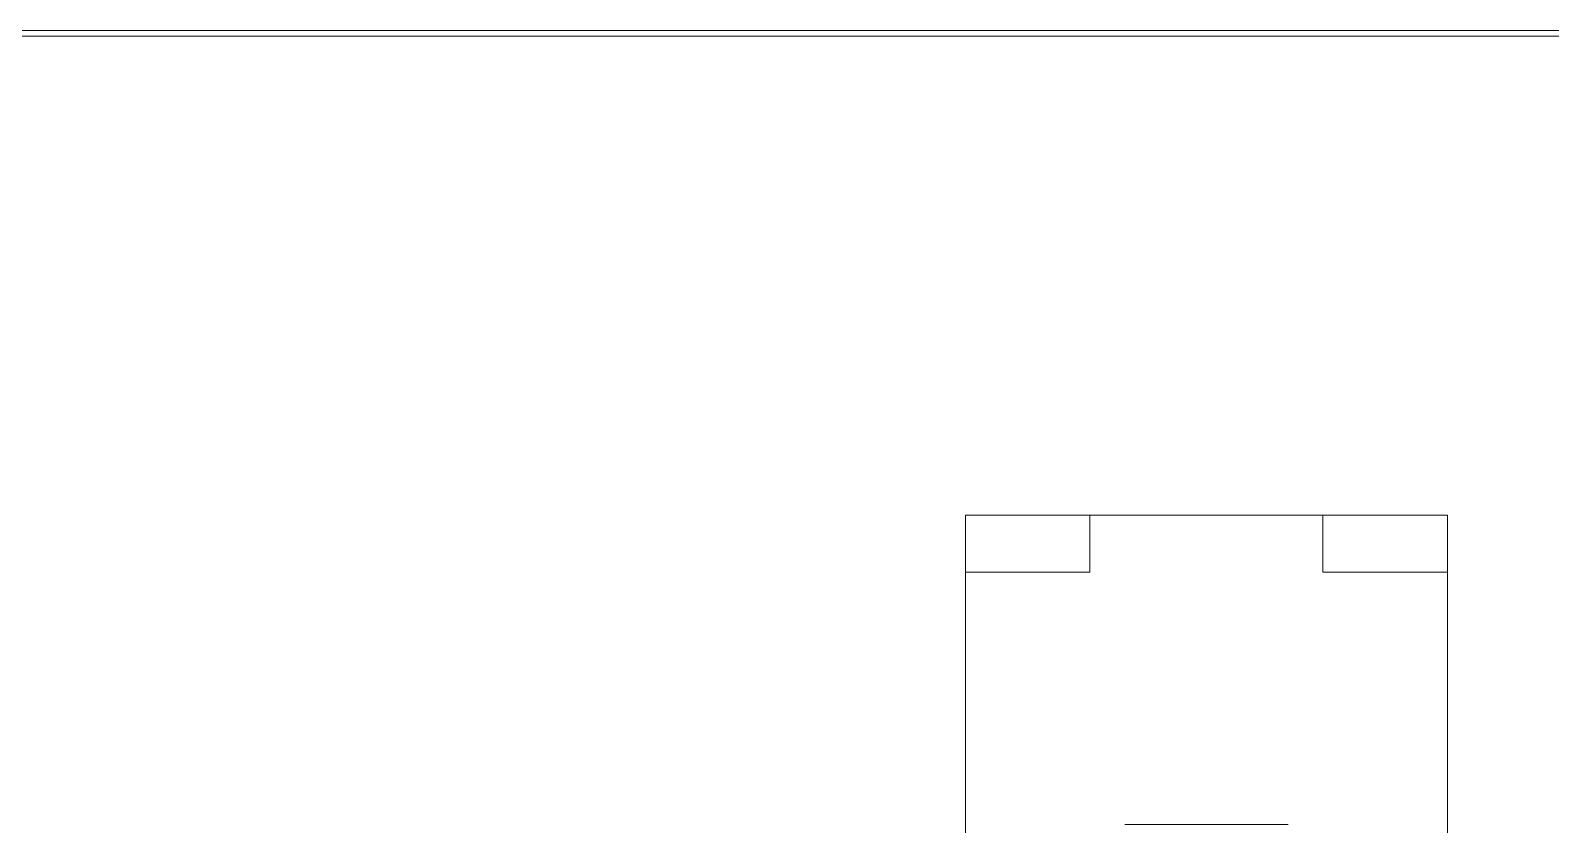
# Model space of a CAD drawing. Extents: x 0 to 84000, y 0 to 59400.
# Drawn here: x 25644 to 45853, y 48735 to 59300 of the extents above; entities that cross this region are included whole.
import ezdxf

# ---------------------------------------------------------------- set-up
doc = ezdxf.new("R2010")
doc.units = 0
doc.header["$MEASUREMENT"] = 0
doc.layers.add('001BUILDING', color=7, linetype='CONTINUOUS', lineweight=0)
doc.layers.add('001FORMAT', color=7, linetype='CONTINUOUS', lineweight=0)

msp = doc.modelspace()

# ---------------------------------------------------------------- linework, layer by layer
at = {"layer": '001BUILDING', "linetype": 'Continuous'}
for p, q in [((38073, 52852), (39726, 52852)), ((38073, 52092), (38073, 52852)), ((39726, 52852), (42823, 52852)), ((39726, 52852), (39726, 52092)), ((42823, 52852), (44481, 52852)), ((42823, 52852), (42823, 52092)), ((44481, 52852), (44481, 52092)), ((38073, 52092), (38073, 48278)), ((38073, 52092), (39726, 52092)), ((42823, 52092), (44481, 52092)), ((44481, 52092), (44481, 48277)), ((40192, 48735), (42364, 48735))]:
    msp.add_line(p, q, dxfattribs=at)
at = {"layer": '001FORMAT', "linetype": 'Continuous'}
for p, q in [((100, 59300), (83900, 59300)), ((175, 59225), (83825, 59225))]:
    msp.add_line(p, q, dxfattribs=at)

doc.saveas('drawing.dxf')
